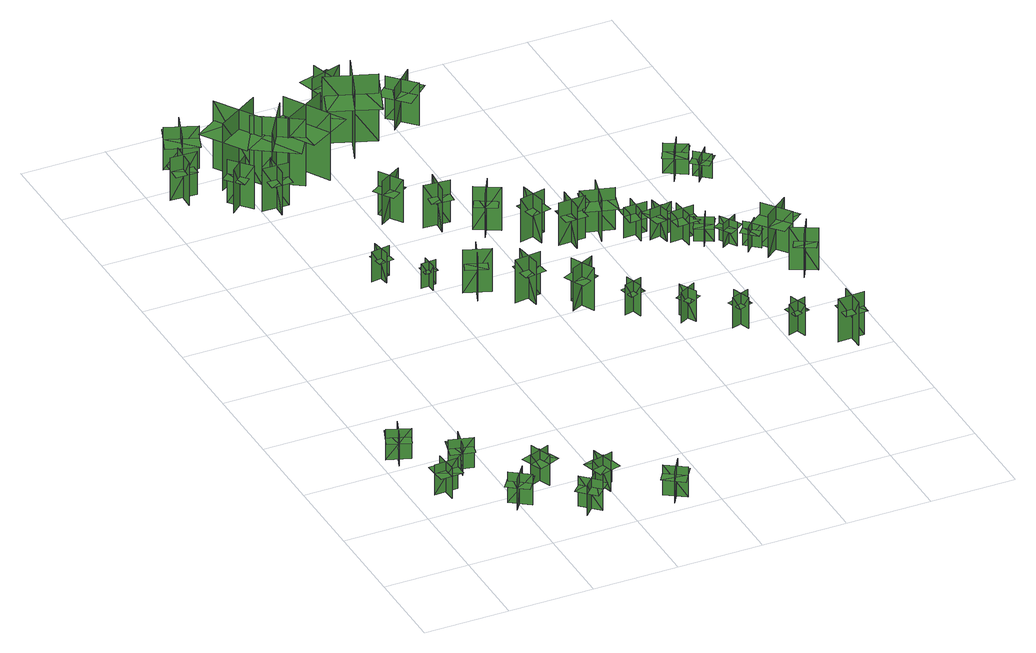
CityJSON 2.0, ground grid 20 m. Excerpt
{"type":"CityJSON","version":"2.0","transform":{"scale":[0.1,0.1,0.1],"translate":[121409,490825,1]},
"CityObjects":{
"tree1":{"type":"SolitaryVegetationObject","geometry":[{"type":"MultiSurface","lod":"1","boundaries":[[[0,1,2]],[[0,2,3]],[[4,5,6]],[[4,6,7]],[[8,9,10]],[[8,10,11]],[[8,11,12]],[[8,12,13]]]}]},
"tree2":{"type":"SolitaryVegetationObject","geometry":[{"type":"MultiSurface","lod":"1","boundaries":[[[14,15,16]],[[14,16,17]],[[18,19,20]],[[18,20,21]],[[22,23,24]],[[22,24,25]],[[22,25,26]],[[22,26,27]]]}]},
"tree3":{"type":"SolitaryVegetationObject","geometry":[{"type":"MultiSurface","lod":"1","boundaries":[[[28,29,30]],[[28,30,31]],[[32,33,34]],[[32,34,35]],[[36,37,38]],[[36,38,39]],[[36,39,40]],[[36,40,41]]]}]},
"tree4":{"type":"SolitaryVegetationObject","geometry":[{"type":"MultiSurface","lod":"1","boundaries":[[[42,43,44]],[[42,44,45]],[[46,47,48]],[[46,48,49]],[[50,51,52]],[[50,52,53]],[[50,53,54]],[[50,54,55]]]}]},
"tree5":{"type":"SolitaryVegetationObject","geometry":[{"type":"MultiSurface","lod":"1","boundaries":[[[56,57,58]],[[56,58,59]],[[60,61,62]],[[60,62,63]],[[64,65,66]],[[64,66,67]],[[64,67,68]],[[64,68,69]]]}]},
"tree6":{"type":"SolitaryVegetationObject","geometry":[{"type":"MultiSurface","lod":"1","boundaries":[[[70,71,72]],[[70,72,73]],[[74,75,76]],[[74,76,77]],[[78,79,80]],[[78,80,81]],[[78,81,82]],[[78,82,83]]]}]},
"tree7":{"type":"SolitaryVegetationObject","geometry":[{"type":"MultiSurface","lod":"1","boundaries":[[[84,85,86]],[[84,86,87]],[[88,89,90]],[[88,90,91]],[[92,93,94]],[[92,94,95]],[[92,95,96]],[[92,96,97]]]}]},
"tree8":{"type":"SolitaryVegetationObject","geometry":[{"type":"MultiSurface","lod":"1","boundaries":[[[98,99,100]],[[98,100,101]],[[102,103,104]],[[102,104,105]],[[106,107,108]],[[106,108,109]],[[106,109,110]],[[106,110,111]]]}]},
"tree9":{"type":"SolitaryVegetationObject","geometry":[{"type":"MultiSurface","lod":"1","boundaries":[[[112,113,114]],[[112,114,115]],[[116,117,118]],[[116,118,119]],[[120,121,122]],[[120,122,123]],[[120,123,124]],[[120,124,125]]]}]},
"tree10":{"type":"SolitaryVegetationObject","geometry":[{"type":"MultiSurface","lod":"1","boundaries":[[[126,127,128]],[[126,128,129]],[[130,131,132]],[[130,132,133]],[[134,135,136]],[[134,136,137]],[[134,137,138]],[[134,138,139]]]}]},
"tree11":{"type":"SolitaryVegetationObject","geometry":[{"type":"MultiSurface","lod":"1","boundaries":[[[140,141,142]],[[140,142,143]],[[144,145,146]],[[144,146,147]],[[148,149,150]],[[148,150,151]],[[148,151,152]],[[148,152,153]]]}]},
"tree12":{"type":"SolitaryVegetationObject","geometry":[{"type":"MultiSurface","lod":"1","boundaries":[[[154,155,156]],[[154,156,157]],[[158,159,160]],[[158,160,161]],[[162,163,164]],[[162,164,165]],[[162,165,166]],[[162,166,167]]]}]},
"tree13":{"type":"SolitaryVegetationObject","geometry":[{"type":"MultiSurface","lod":"1","boundaries":[[[168,169,170]],[[168,170,171]],[[172,173,174]],[[172,174,175]],[[176,177,178]],[[176,178,179]],[[176,179,180]],[[176,180,181]]]}]},
"tree14":{"type":"SolitaryVegetationObject","geometry":[{"type":"MultiSurface","lod":"1","boundaries":[[[182,183,184]],[[182,184,185]],[[186,187,188]],[[186,188,189]],[[190,191,192]],[[190,192,193]],[[190,193,194]],[[190,194,195]]]}]},
"tree15":{"type":"SolitaryVegetationObject","geometry":[{"type":"MultiSurface","lod":"1","boundaries":[[[196,197,198]],[[196,198,199]],[[200,201,202]],[[200,202,203]],[[204,205,206]],[[204,206,207]],[[204,207,208]],[[204,208,209]]]}]},
"tree16":{"type":"SolitaryVegetationObject","geometry":[{"type":"MultiSurface","lod":"1","boundaries":[[[210,211,212]],[[210,212,213]],[[214,215,216]],[[214,216,217]],[[218,219,220]],[[218,220,221]],[[218,221,222]],[[218,222,223]]]}]},
"tree17":{"type":"SolitaryVegetationObject","geometry":[{"type":"MultiSurface","lod":"1","boundaries":[[[224,225,226]],[[224,226,227]],[[228,229,230]],[[228,230,231]],[[232,233,234]],[[232,234,235]],[[232,235,236]],[[232,236,237]]]}]},
"tree18":{"type":"SolitaryVegetationObject","geometry":[{"type":"MultiSurface","lod":"1","boundaries":[[[238,239,240]],[[238,240,241]],[[242,243,244]],[[242,244,245]],[[246,247,248]],[[246,248,249]],[[246,249,250]],[[246,250,251]]]}]},
"tree19":{"type":"SolitaryVegetationObject","geometry":[{"type":"MultiSurface","lod":"1","boundaries":[[[252,253,254]],[[252,254,255]],[[256,257,258]],[[256,258,259]],[[260,261,262]],[[260,262,263]],[[260,263,264]],[[260,264,265]]]}]},
"tree20":{"type":"SolitaryVegetationObject","geometry":[{"type":"MultiSurface","lod":"1","boundaries":[[[266,267,268]],[[266,268,269]],[[270,271,272]],[[270,272,273]],[[274,275,276]],[[274,276,277]],[[274,277,278]],[[274,278,279]]]}]},
"tree21":{"type":"SolitaryVegetationObject","geometry":[{"type":"MultiSurface","lod":"1","boundaries":[[[280,281,282]],[[280,282,283]],[[284,285,286]],[[284,286,287]],[[288,289,290]],[[288,290,291]],[[288,291,292]],[[288,292,293]]]}]},
"tree22":{"type":"SolitaryVegetationObject","geometry":[{"type":"MultiSurface","lod":"1","boundaries":[[[294,295,296]],[[294,296,297]],[[298,299,300]],[[298,300,301]],[[302,303,304]],[[302,304,305]],[[302,305,306]],[[302,306,307]]]}]},
"tree23":{"type":"SolitaryVegetationObject","geometry":[{"type":"MultiSurface","lod":"1","boundaries":[[[308,309,310]],[[308,310,311]],[[312,313,314]],[[312,314,315]],[[316,317,318]],[[316,318,319]],[[316,319,320]],[[316,320,321]]]}]},
"tree24":{"type":"SolitaryVegetationObject","geometry":[{"type":"MultiSurface","lod":"1","boundaries":[[[322,323,324]],[[322,324,325]],[[326,327,328]],[[326,328,329]],[[330,331,332]],[[330,332,333]],[[330,333,334]],[[330,334,335]]]}]},
"tree25":{"type":"SolitaryVegetationObject","geometry":[{"type":"MultiSurface","lod":"1","boundaries":[[[336,337,338]],[[336,338,339]],[[340,341,342]],[[340,342,343]],[[344,345,346]],[[344,346,347]],[[344,347,348]],[[344,348,349]]]}]},
"tree26":{"type":"SolitaryVegetationObject","geometry":[{"type":"MultiSurface","lod":"1","boundaries":[[[350,351,352]],[[350,352,353]],[[354,355,356]],[[354,356,357]],[[358,359,360]],[[358,360,361]],[[358,361,362]],[[358,362,363]]]}]},
"tree27":{"type":"SolitaryVegetationObject","geometry":[{"type":"MultiSurface","lod":"1","boundaries":[[[364,365,366]],[[364,366,367]],[[368,369,370]],[[368,370,371]],[[372,373,374]],[[372,374,375]],[[372,375,376]],[[372,376,377]]]}]},
"tree28":{"type":"SolitaryVegetationObject","geometry":[{"type":"MultiSurface","lod":"1","boundaries":[[[378,379,380]],[[378,380,381]],[[382,383,384]],[[382,384,385]],[[386,387,388]],[[386,388,389]],[[386,389,390]],[[386,390,391]]]}]},
"tree29":{"type":"SolitaryVegetationObject","geometry":[{"type":"MultiSurface","lod":"1","boundaries":[[[392,393,394]],[[392,394,395]],[[396,397,398]],[[396,398,399]],[[400,401,402]],[[400,402,403]],[[400,403,404]],[[400,404,405]]]}]},
"tree30":{"type":"SolitaryVegetationObject","geometry":[{"type":"MultiSurface","lod":"1","boundaries":[[[406,407,408]],[[406,408,409]],[[410,411,412]],[[410,412,413]],[[414,415,416]],[[414,416,417]],[[414,417,418]],[[414,418,419]]]}]},
"tree31":{"type":"SolitaryVegetationObject","geometry":[{"type":"MultiSurface","lod":"1","boundaries":[[[420,421,422]],[[420,422,423]],[[424,425,426]],[[424,426,427]],[[428,429,430]],[[428,430,431]],[[428,431,432]],[[428,432,433]]]}]},
"tree32":{"type":"SolitaryVegetationObject","geometry":[{"type":"MultiSurface","lod":"1","boundaries":[[[434,435,436]],[[434,436,437]],[[438,439,440]],[[438,440,441]],[[442,443,444]],[[442,444,445]],[[442,445,446]],[[442,446,447]]]}]},
"tree33":{"type":"SolitaryVegetationObject","geometry":[{"type":"MultiSurface","lod":"1","boundaries":[[[448,449,450]],[[448,450,451]],[[452,453,454]],[[452,454,455]],[[456,457,458]],[[456,458,459]],[[456,459,460]],[[456,460,461]]]}]},
"tree34":{"type":"SolitaryVegetationObject","geometry":[{"type":"MultiSurface","lod":"1","boundaries":[[[462,463,464]],[[462,464,465]],[[466,467,468]],[[466,468,469]],[[470,471,472]],[[470,472,473]],[[470,473,474]],[[470,474,475]]]}]},
"tree35":{"type":"SolitaryVegetationObject","geometry":[{"type":"MultiSurface","lod":"1","boundaries":[[[476,477,478]],[[476,478,479]],[[480,481,482]],[[480,482,483]],[[484,485,486]],[[484,486,487]],[[484,487,488]],[[484,488,489]]]}]},
"tree36":{"type":"SolitaryVegetationObject","geometry":[{"type":"MultiSurface","lod":"1","boundaries":[[[490,491,492]],[[490,492,493]],[[494,495,496]],[[494,496,497]],[[498,499,500]],[[498,500,501]],[[498,501,502]],[[498,502,503]]]}]},
"tree37":{"type":"SolitaryVegetationObject","geometry":[{"type":"MultiSurface","lod":"1","boundaries":[[[504,505,506]],[[504,506,507]],[[508,509,510]],[[508,510,511]],[[512,513,514]],[[512,514,515]],[[512,515,516]],[[512,516,517]]]}]},
"tree38":{"type":"SolitaryVegetationObject","geometry":[{"type":"MultiSurface","lod":"1","boundaries":[[[518,519,520]],[[518,520,521]],[[522,523,524]],[[522,524,525]],[[526,527,528]],[[526,528,529]],[[526,529,530]],[[526,530,531]]]}]},
"tree39":{"type":"SolitaryVegetationObject","geometry":[{"type":"MultiSurface","lod":"1","boundaries":[[[532,533,534]],[[532,534,535]],[[536,537,538]],[[536,538,539]],[[540,541,542]],[[540,542,543]],[[540,543,544]],[[540,544,545]]]}]},
"tree40":{"type":"SolitaryVegetationObject","geometry":[{"type":"MultiSurface","lod":"1","boundaries":[[[546,547,548]],[[546,548,549]],[[550,551,552]],[[550,552,553]],[[554,555,556]],[[554,556,557]],[[554,557,558]],[[554,558,559]]]}]},
"tree41":{"type":"SolitaryVegetationObject","geometry":[{"type":"MultiSurface","lod":"1","boundaries":[[[560,561,562]],[[560,562,563]],[[564,565,566]],[[564,566,567]],[[568,569,570]],[[568,570,571]],[[568,571,572]],[[568,572,573]]]}]},
"tree42":{"type":"SolitaryVegetationObject","geometry":[{"type":"MultiSurface","lod":"1","boundaries":[[[574,575,576]],[[574,576,577]],[[578,579,580]],[[578,580,581]],[[582,583,584]],[[582,584,585]],[[582,585,586]],[[582,586,587]]]}]},
"tree43":{"type":"SolitaryVegetationObject","geometry":[{"type":"MultiSurface","lod":"1","boundaries":[[[588,589,590]],[[588,590,591]],[[592,593,594]],[[592,594,595]],[[596,597,598]],[[596,598,599]],[[596,599,600]],[[596,600,601]]]}]},
"tree44":{"type":"SolitaryVegetationObject","geometry":[{"type":"MultiSurface","lod":"1","boundaries":[[[602,603,604]],[[602,604,605]],[[606,607,608]],[[606,608,609]],[[610,611,612]],[[610,612,613]],[[610,613,614]],[[610,614,615]]]}]}
},
"vertices":[
[75,298,12],[78,243,12],[78,243,89],[75,298,89],[50,271,12],[106,274,12],[106,274,89],[50,271,89],[50,271,67],[52,243,67],[107,246,67],[106,274,67],[104,302,67],[49,298,67],
[17,444,10],[69,424,10],[69,424,87],[17,444,87],[32,410,10],[52,462,10],[52,462,87],[32,410,87],[32,410,66],[58,400,66],[78,452,66],[52,462,66],[26,472,66],[6,420,66],
[118,346,12],[172,332,12],[172,332,89],[118,346,89],[137,314,12],[151,368,12],[151,368,89],[137,314,89],[137,314,67],[164,307,67],[178,361,67],[151,368,67],[124,375,67],[110,321,67],
[180,181,10],[224,149,10],[224,149,87],[180,181,87],[185,145,10],[218,190,10],[218,190,87],[185,145,87],[185,145,65],[208,129,65],[240,173,65],[218,190,65],[196,206,65],[163,161,65],
[301,236,12],[250,215,12],[250,215,89],[301,236,89],[268,250,12],[288,199,12],[288,199,89],[268,250,89],[268,250,67],[242,240,67],[262,189,67],[288,199,67],[314,209,67],[293,261,67],
[348,61,12],[308,100,12],[308,100,89],[348,61,89],[347,98,12],[309,58,12],[309,58,89],[347,98,89],[347,98,67],[327,117,67],[289,78,67],[309,58,67],[328,39,67],[367,78,67],
[396,123,11],[381,176,11],[381,176,88],[396,123,88],[414,155,11],[361,140,11],[361,140,88],[414,155,88],[414,155,66],[406,182,66],[353,167,66],[361,140,66],[368,113,66],[421,128,66],
[500,24,11],[530,70,11],[530,70,88],[500,24,88],[536,31,11],[490,62,11],[490,62,88],[536,31,88],[536,31,67],[551,54,67],[505,85,67],[490,62,67],[474,39,67],[520,8,67],
[73,1593,8],[70,1530,8],[70,1530,117],[73,1593,117],[42,1565,8],[42,1565,117],[105,1562,117],[105,1562,8],[44,1565,82],[43,1538,82],[94,1536,82],[95,1562,82],[96,1589,82],[46,1591,82],
[191,1504,8],[143,1463,8],[143,1463,117],[191,1504,117],[149,1507,8],[149,1507,117],[190,1459,117],[190,1459,8],[150,1506,82],[130,1488,82],[163,1450,82],[183,1467,82],[203,1484,82],[170,1523,82],
[127,1700,9],[100,1627,9],[100,1627,117],[127,1700,117],[80,1679,9],[152,1652,9],[152,1652,117],[80,1679,117],[80,1679,87],[66,1642,87],[139,1615,87],[152,1652,87],[166,1688,87],[93,1715,87],
[319,1072,9],[312,1116,9],[312,1116,86],[319,1072,86],[337,1096,9],[337,1096,86],[292,1089,86],[292,1089,9],[335,1096,61],[332,1115,61],[296,1109,61],[299,1090,61],[302,1071,61],[338,1077,61],
[233,1409,10],[234,1472,10],[234,1472,118],[233,1409,118],[263,1438,10],[263,1438,118],[200,1439,118],[200,1439,10],[261,1438,83],[262,1464,83],[211,1465,83],[210,1439,83],[210,1412,83],[260,1411,83],
[245,1537,9],[180,1640,9],[180,1640,179],[245,1537,179],[263,1616,9],[160,1551,9],[160,1551,179],[263,1616,179],[263,1616,131],[230,1668,131],[128,1603,131],[160,1551,131],[193,1500,131],[295,1565,131],
[412,1024,9],[376,1021,9],[376,1021,71],[412,1024,71],[394,1039,9],[394,1039,71],[396,1003,71],[396,1003,9],[394,1038,51],[379,1037,51],[381,1008,51],[396,1009,51],[411,1010,51],[409,1039,51],
[306,1574,9],[239,1472,9],[239,1472,178],[306,1574,178],[227,1558,9],[328,1491,9],[328,1491,178],[227,1558,178],[227,1558,130],[193,1508,130],[294,1440,130],[328,1491,130],[362,1541,130],[261,1609,130],
[488,985,8],[465,926,8],[465,926,117],[488,985,117],[450,968,8],[450,968,117],[509,946,117],[509,946,8],[452,967,82],[442,943,82],[490,924,82],[499,949,82],[509,974,82],[461,992,82],
[400,1571,10],[295,1509,10],[295,1509,180],[400,1571,180],[322,1592,10],[384,1487,10],[384,1487,180],[322,1592,180],[322,1592,132],[269,1561,132],[331,1456,132],[384,1487,132],[436,1518,132],[374,1623,132],
[419,1324,9],[453,1271,9],[453,1271,118],[419,1324,118],[410,1284,9],[410,1284,118],[464,1317,118],[464,1317,9],[412,1285,83],[426,1262,83],[469,1289,83],[455,1312,83],[441,1334,83],[398,1307,83],
[571,859,8],[563,922,8],[563,922,117],[571,859,117],[597,892,8],[597,892,117],[534,884,117],[534,884,8],[595,892,82],[591,918,82],[541,912,82],[544,885,82],[548,859,82],[598,866,82],
[511,1198,12],[517,1260,12],[517,1260,120],[511,1198,120],[543,1225,12],[543,1225,120],[481,1230,120],[481,1230,12],[541,1225,85],[544,1251,85],[493,1256,85],[491,1229,85],[488,1203,85],[539,1198,85],
[646,842,8],[673,785,8],[673,785,116],[646,842,116],[632,802,8],[632,802,116],[689,830,116],[689,830,8],[634,803,81],[646,779,81],[691,801,81],[680,825,81],[668,849,81],[622,827,81],
[574,1180,11],[629,1150,11],[629,1150,120],[574,1180,120],[585,1140,11],[585,1140,120],[616,1195,120],[616,1195,11],[586,1142,85],[610,1129,85],[634,1173,85],[611,1186,85],[588,1199,85],[563,1154,85],
[767,750,9],[724,738,9],[724,738,86],[767,750,86],[741,765,9],[741,765,86],[753,721,86],[753,721,9],[742,763,61],[724,758,61],[733,723,61],[751,728,61],[769,733,61],[760,768,61],
[546,1585,8],[432,1627,8],[432,1627,178],[546,1585,178],[513,1659,8],[470,1545,8],[470,1545,178],[513,1659,178],[513,1659,130],[456,1680,130],[413,1566,130],[470,1545,130],[527,1523,130],[570,1637,130],
[475,1760,11],[496,1686,11],[496,1686,118],[475,1760,118],[450,1715,11],[524,1737,11],[524,1737,118],[450,1715,118],[450,1715,88],[460,1678,88],[535,1700,88],[524,1737,88],[513,1774,88],[439,1753,88],
[686,1072,9],[673,1134,9],[673,1134,118],[686,1072,118],[709,1108,9],[709,1108,118],[647,1094,118],[647,1094,9],[707,1107,83],[701,1133,83],[651,1122,83],[657,1096,83],[663,1071,83],[712,1081,83],
[851,652,8],[830,692,8],[830,692,86],[851,652,86],[860,681,8],[860,681,86],[820,660,86],[820,660,8],[858,680,61],[849,697,61],[817,680,61],[826,663,61],[835,646,61],[867,664,61],
[715,1047,9],[778,1049,9],[778,1049,117],[715,1047,117],[745,1018,9],[745,1018,117],[744,1081,117],[744,1081,9],[745,1020,82],[772,1021,82],[770,1072,82],[744,1071,82],[717,1070,82],[719,1020,82],
[953,608,8],[910,594,8],[910,594,86],[953,608,86],[926,622,8],[926,622,86],[941,579,86],[941,579,8],[927,620,61],[909,614,61],[921,580,61],[938,586,61],[956,592,61],[945,626,61],
[598,1662,6],[651,1606,6],[651,1606,114],[598,1662,114],[596,1611,6],[652,1664,6],[652,1664,114],[596,1611,114],[596,1611,83],[622,1583,83],[679,1635,83],[652,1664,83],[626,1692,83],[569,1639,83],
[851,1053,8],[776,1073,8],[776,1073,115],[851,1053,115],[826,1098,8],[805,1023,8],[805,1023,115],[826,1098,115],[826,1098,85],[789,1108,85],[768,1034,85],[805,1023,85],[842,1013,85],[863,1087,85],
[908,1016,8],[853,1015,8],[853,1015,85],[908,1016,85],[882,1042,8],[882,987,8],[882,987,85],[882,1042,85],[882,1042,63],[854,1042,63],[855,986,63],[882,987,63],[910,987,63],[909,1042,63],
[1051,531,8],[1008,518,8],[1008,518,85],[1051,531,85],[1024,545,8],[1024,545,85],[1038,502,85],[1038,502,8],[1025,544,61],[1007,538,61],[1017,504,61],[1035,509,61],[1054,515,61],[1043,549,61],
[900,982,9],[955,992,9],[955,992,86],[900,982,86],[931,961,9],[920,1015,9],[920,1015,86],[931,961,86],[931,961,64],[958,966,64],[947,1021,64],[920,1015,64],[893,1010,64],[904,956,64],
[990,957,10],[935,953,10],[935,953,87],[990,957,87],[962,981,10],[966,926,10],[966,926,87],[962,981,87],[962,981,65],[935,979,65],[939,924,65],[966,926,65],[994,928,65],[990,983,65],
[1154,452,7],[1091,450,7],[1091,450,116],[1154,452,116],[1124,481,7],[1124,481,116],[1125,418,116],[1125,418,7],[1124,478,81],[1098,478,81],[1099,427,81],[1125,428,81],[1152,428,81],[1151,479,81],
[993,908,9],[1014,947,9],[1014,947,71],[993,908,71],[1021,917,9],[982,938,9],[982,938,71],[1021,917,71],[1021,917,54],[1032,936,54],[993,957,54],[982,938,54],[972,918,54],[1011,897,54],
[1027,884,11],[1065,907,11],[1065,907,72],[1027,884,72],[1056,877,11],[1032,915,11],[1032,915,72],[1056,877,72],[1056,877,55],[1074,889,55],[1051,926,55],[1032,915,55],[1014,903,55],[1037,865,55],
[1097,877,12],[1067,844,12],[1067,844,73],[1097,877,73],[1068,875,12],[1100,846,12],[1100,846,73],[1068,875,73],[1068,875,56],[1053,859,56],[1085,829,56],[1100,846,56],[1115,862,56],[1082,892,56],
[1133,706,10],[1164,761,10],[1164,761,118],[1133,706,118],[1173,718,10],[1173,718,118],[1118,748,118],[1118,748,10],[1171,719,83],[1184,742,83],[1140,767,83],[1127,744,83],[1114,720,83],[1158,696,83],
[1102,858,12],[1150,797,12],[1150,797,120],[1102,858,120],[1096,806,12],[1157,854,12],[1157,854,120],[1096,806,120],[1096,806,89],[1120,776,89],[1181,824,89],[1157,854,89],[1133,885,89],[1072,837,89],
[1074,1216,9],[1046,1168,9],[1046,1168,86],[1074,1216,86],[1038,1207,9],[1086,1179,9],[1086,1179,86],[1038,1207,86],[1038,1207,65],[1024,1183,65],[1072,1155,65],[1086,1179,65],[1100,1203,65],[1052,1231,65],
[1092,1173,8],[1125,1144,8],[1125,1144,70],[1092,1173,70],[1094,1143,8],[1123,1177,8],[1123,1177,70],[1094,1143,70],[1094,1143,52],[1111,1129,52],[1140,1162,52],[1123,1177,52],[1106,1191,52],[1077,1158,52]
]}
